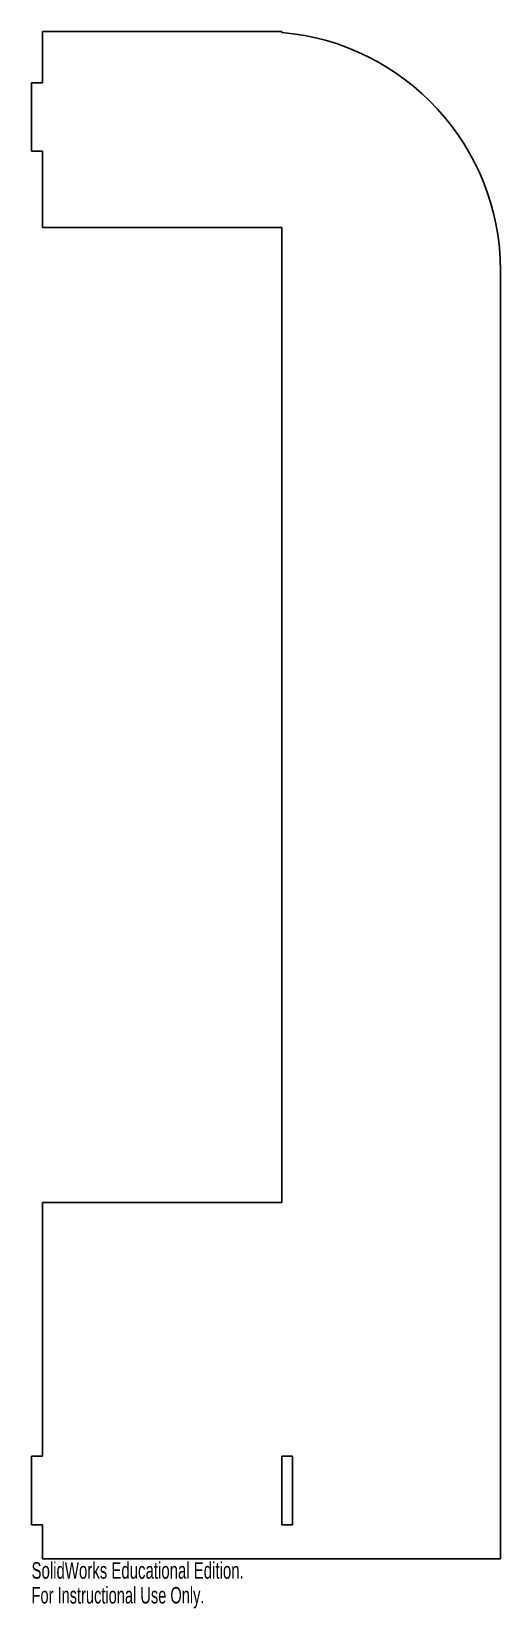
# Model space of a CAD drawing. Extents: x 50.5 to 64.2, y -1.1 to 45.
import ezdxf
from ezdxf.enums import TextEntityAlignment as Align

# ---------------------------------------------------------------- set-up
doc = ezdxf.new("R2010")
doc.units = 0
doc.layers.get('0').update_dxf_attribs({"linetype": 'CONTINUOUS'})

msp = doc.modelspace()

# ---------------------------------------------------------------- linework, layer by layer
at = {"color": 7, "linetype": 'CONTINUOUS'}
for p, q in [((57.818, 45), (50.818, 45)), ((50.818, 45), (50.818, 43.5)), ((57.818, 45), (57.818, 44.974)), ((50.818, 43.5), (50.5, 43.5)), ((50.5, 41.5), (50.5, 43.5)), ((50.818, 41.5), (50.5, 41.5)), ((50.818, 41.5), (50.818, 39.265)), ((57.818, 39.265), (50.818, 39.265)), ((57.818, 10.743), (57.818, 39.265)), ((64.216, 0.32), (64.216, 38)), ((50.818, 10.743), (50.818, 3.32)), ((57.818, 10.743), (50.818, 10.743)), ((50.818, 3.32), (50.5, 3.32)), ((50.5, 1.32), (50.5, 3.32)), ((57.818, 3.32), (57.818, 1.32)), ((58.138, 3.32), (57.818, 3.32)), ((58.138, 1.32), (58.138, 3.32)), ((50.818, 1.32), (50.5, 1.32)), ((50.818, 1.32), (50.818, 0.32)), ((57.818, 1.32), (58.138, 1.32)), ((64.216, 0.32), (50.818, 0.32))]:
    msp.add_line(p, q, dxfattribs=at)
msp.add_arc((57.216, 38), 7, 0, 85.0706, dxfattribs=at)

# ---------------------------------------------------------------- texts
for s, width, p in [('SolidWorks Educational Edition.', 0.677419, (50.5, -0.405)), ('For Instructional Use Only.', 0.661111, (50.5, -1.13))]:
    msp.add_text(s, height=0.48336, dxfattribs=dict(at, width=width)).set_placement(p, align=Align.BOTTOM_LEFT)

doc.saveas('drawing.dxf')
